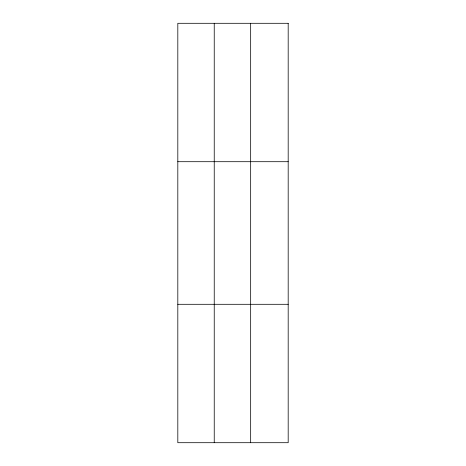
<?xml version="1.0" encoding="UTF-8"?>
<svg xmlns="http://www.w3.org/2000/svg" width="466" height="466" viewBox="0 0 466 466"><rect width="100%" height="100%" fill="white"/><g stroke="black" fill="none" stroke-linecap="round" stroke-linejoin="round"><path stroke-width="0.7" d="M214.238 442.7L214.238 23.3M250.661 442.7L250.661 23.3M177.814 161.702L288.186 161.702M177.814 304.298L288.186 304.298M288.186 23.3L288.186 442.7L177.814 442.7L177.814 23.3L288.186 23.3"/></g></svg>
